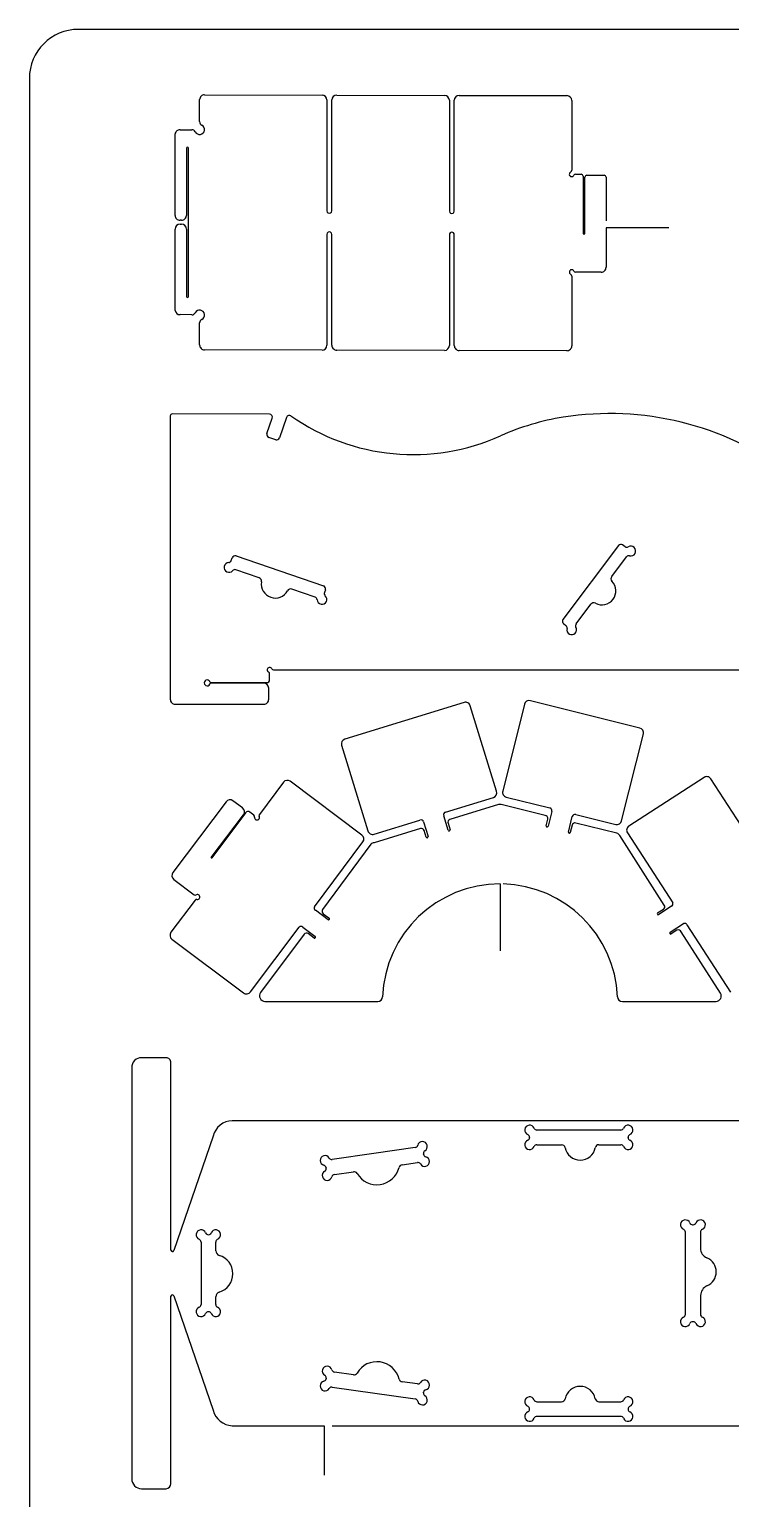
# Model space of a CAD drawing. Extents: x 0 to 199, y 0 to 282.
# Drawn here: x 0 to 71.6, y 131.8 to 281.9 of the extents above; entities that cross this region are included whole.
import ezdxf

# ---------------------------------------------------------------- set-up
doc = ezdxf.new("R2010")
doc.units = 0
doc.layers.add('WHITE', color=7, linetype='CONTINUOUS')

msp = doc.modelspace()

# ---------------------------------------------------------------- linework, layer by layer
at = {"layer": 'WHITE', "color": 7, "linetype": 'CONTINUOUS'}
for p, q in [((198.15, 281.862), (5, 281.862)), ((0, 276.862), (0, 5)), ((17.383998, 272.441227), (17.384, 274.684001)), ((17.885208, 275.183999), (29.885, 275.155)), ((30.384, 274.655), (30.384, 263.328)), ((30.884002, 263.327), (30.883, 274.651002)), ((31.385, 275.151), (42.385, 275.124)), ((42.884, 274.624), (42.884, 263.298)), ((43.384, 263.296), (43.383, 274.620002)), ((43.885, 275.12), (54.885, 275.096)), ((55.384, 274.596), (55.384, 267.473)), ((15.385, 271.59), (16.577978, 271.616855)), ((14.884, 262.865), (14.883889, 271.190012)), ((16.034005, 269.739), (16.034, 262.865)), ((16.234, 254.588), (16.234, 269.738)), ((55.787, 267.068), (56.334, 267.067)), ((56.534, 266.867), (56.534, 261.067)), ((56.733995, 261.066), (56.734, 266.766)), ((56.934, 266.966), (58.684, 266.961)), ((58.884, 266.761), (58.884, 262.297)), ((14.884, 253.14), (14.884, 261.465)), ((15.532, 262.365), (15.382, 262.365)), ((15.383073, 261.965), (15.535, 261.965)), ((16.034, 261.465), (16.034, 254.588)), ((65.295, 261.597), (58.884, 261.597)), ((58.884, 261.597), (58.884, 257.562)), ((30.383998, 260.928), (30.384, 249.604)), ((30.884, 249.601), (30.884, 260.927)), ((42.884, 260.898), (42.884, 249.574)), ((43.384, 249.57), (43.384, 260.896)), ((55.384, 256.666), (55.384, 249.546)), ((58.382, 257.062), (55.787, 257.068)), ((16.578088, 252.707493), (15.381904, 252.740879)), ((17.384, 249.634), (17.384, 251.878774)), ((29.882, 249.104), (17.882, 249.134)), ((42.382, 249.074), (31.382, 249.101)), ((54.882, 249.046), (43.882, 249.07)), ((14.384, 242.392), (14.384, 213.442)), ((24.523, 242.568), (14.584, 242.592)), ((24.257595, 240.572736), (24.807, 242.17)), ((26.257, 242.236), (25.534513, 240.133739)), ((25.15327, 239.947539), (24.443752, 240.191453)), ((21.101125, 228.087003), (25.57, 226.551)), ((60.154, 229.152), (54.484, 221.592)), ((60.820704, 229.026972), (60.574, 229.212)), ((20.619533, 227.608845), (20.719908, 227.900823)), ((23.452875, 225.850637), (21.07977, 226.666419)), ((59.463, 225.982), (60.968877, 227.988817)), ((25.57, 226.551), (30.037867, 225.015021)), ((29.181225, 223.881568), (26.809, 224.697)), ((30.224038, 224.633788), (30.123669, 224.341824)), ((55.828972, 221.135296), (57.334, 223.142)), ((54.544, 221.172), (54.790704, 220.986972)), ((24.937, 216.442), (76.484, 216.442)), ((18.459, 215.142), (24.234, 215.142)), ((23.934, 215.092), (18.459, 215.092)), ((24.434, 213.442), (24.434, 214.592)), ((24.534, 215.442), (24.534, 216.039)), ((44.395, 213.121), (32.208, 209.371)), ((62.332, 210.508), (51.157, 213.302)), ((14.884, 212.942), (23.934, 212.942)), ((47.711, 204.045), (45.02, 212.79)), ((50.551, 212.938), (48.331, 204.062)), ((31.877, 208.746), (34.568, 200.001)), ((60.477, 201.025), (62.696, 209.902)), ((25.944, 204.966), (23.485, 201.688)), ((33.964, 199.575), (26.644, 205.066)), ((68.896, 205.468), (61.216, 200.499)), ((80.123839, 189.032248), (69.587, 205.32)), ((20.084, 202.986), (14.654, 195.746)), ((21.764, 202.351), (20.784, 203.086)), ((42.504, 201.92), (47.38, 203.42)), ((47.903, 202.692), (42.946, 201.166)), ((52.654869, 201.588018), (48.172, 202.699)), ((48.694941, 203.454764), (53.128, 202.347)), ((18.579, 197.271), (21.864, 201.651)), ((22.083, 201.861), (18.618, 197.241)), ((22.921, 201.608), (22.503, 201.921)), ((35.193, 199.67), (39.875719, 201.111914)), ((42.762, 200.063), (42.305086, 201.544719)), ((52.776, 200.528), (52.946, 201.207)), ((53.346, 201.983), (52.97, 200.48)), ((55.038, 199.885), (55.432, 201.462)), ((55.796, 201.68), (59.871, 200.661)), ((39.935, 200.24), (35.192, 198.78)), ((40.251, 200.913), (40.707, 199.431)), ((40.516, 199.372), (40.31, 200.041)), ((42.747, 200.791), (42.953, 200.122)), ((55.42, 200.589), (55.232, 199.837)), ((59.989936, 199.754744), (55.784, 200.807)), ((61.067, 199.807), (65.697, 192.651)), ((29.099, 192.255), (34.064, 198.875)), ((34.879, 198.648), (29.944, 191.966)), ((64.832, 192.419), (60.29, 199.539)), ((14.754, 195.046), (16.831, 193.488)), ((48.074, 194.586), (48.074, 187.767)), ((16.91179, 192.923157), (14.454, 189.646)), ((65.568, 192.3), (64.265, 191.456)), ((30.504, 190.921), (29.204, 191.895)), ((30.004, 191.546), (30.563732, 191.125079)), ((64.156, 191.624), (64.743, 192.004)), ((22.574, 183.555), (27.538502, 190.175501)), ((28.054, 189.446), (23.599, 183.506)), ((27.914, 190.175), (29.153732, 189.245079)), ((29.094, 189.041), (28.474, 189.506)), ((65.432, 189.651), (66.797, 190.534)), ((66.129, 189.864), (65.542, 189.483)), ((70.559, 183.433), (66.567, 189.702)), ((67.15, 190.405), (71.605, 183.521)), ((14.554, 188.946), (21.874, 183.455)), ((24.059, 182.586), (35.569, 182.586)), ((60.549, 182.586), (70.14, 182.586)), ((10.457, 175.822), (10.457, 133.822)), ((13.956, 176.827), (11.457, 176.822)), ((14.457, 157.172), (14.457, 176.327)), ((125.277, 170.397), (20.722, 170.397)), ((18.766821, 168.818039), (14.753, 157.139)), ((51.082, 168.70538), (51.082028, 168.688631)), ((60.39038, 169.447), (51.82362, 169.447)), ((61.132, 168.68862), (61.131981, 168.705373)), ((35.160858, 167.05498), (30.921054, 166.444666)), ((39.400905, 167.663623), (35.160858, 167.05498)), ((40.24892, 166.970686), (40.239768, 167.034818)), ((51.82362, 167.947), (54.348, 167.947)), ((58.158, 167.947), (60.39038, 167.947)), ((30.291768, 165.604818), (30.30092, 165.540686)), ((31.139741, 164.912167), (33.08362, 165.191979)), ((38.059687, 165.906504), (39.619624, 166.130906)), ((67.72362, 159.772), (67.79038, 159.771999)), ((17.532, 158.01038), (17.532, 151.63362)), ((18.29038, 158.752), (18.27362, 158.752)), ((19.031987, 157.126711), (19.032, 158.01038)), ((66.982, 150.61362), (66.982, 159.03038)), ((68.532, 159.03038), (68.532, 157.38)), ((14.457, 133.322), (14.457, 152.472)), ((14.753, 152.505), (18.767, 140.827)), ((19.032, 151.63362), (19.031963, 152.425282)), ((68.532, 152.547), (68.532, 150.61362)), ((18.27362, 150.892), (18.29038, 150.892)), ((67.79038, 149.872), (67.72362, 149.872)), ((30.302388, 144.105103), (30.292859, 144.039026)), ((33.086247, 144.454128), (31.14232, 144.733595)), ((30.921074, 143.199479), (39.400926, 141.980521)), ((39.622139, 143.514413), (38.062247, 143.738128)), ((40.240859, 142.609026), (40.250388, 142.675103)), ((51.82362, 141.697), (54.348, 141.697)), ((58.158, 141.697), (60.39038, 141.697)), ((51.082002, 140.938621), (51.082, 140.95538)), ((60.39038, 140.197), (51.82362, 140.197)), ((61.132018, 140.955387), (61.132, 140.93862)), ((20.722, 139.247), (30.102, 139.247)), ((30.102, 139.247), (30.102, 134.201)), ((30.902, 139.247), (125.277, 139.247)), ((11.457, 132.822), (13.957, 132.822))]:
    msp.add_line(p, q, dxfattribs=at)
for centre, radius, start, end in [((5, 276.862), 5, 90, 180), ((17.884, 274.684001), 0.5, 89.861535, 180), ((29.884, 274.655), 0.500001, 0, 89.885409), ((31.384, 274.65), 0.501001, 89.885637, 179.885409), ((42.384, 274.624), 0.500001, 0, 89.885409), ((43.884, 274.619), 0.501001, 89.885637, 179.885409), ((54.884, 274.596), 0.500001, 0, 89.885409), ((16.586981, 271.216957), 0.4, 27.677382, 91.289582), ((17.384, 271.635), 0.5, 207.677382, 63.612368), ((17.783998, 272.441227), 0.4, 180, 243.612368), ((15.334, 271.14), 0.452881, 83.534068, 173.659808), ((16.134, 269.738), 0.1, 0, 179.427061), ((55.383, 267.069), 0.249994, 116.360058, 333.639942), ((55.152819, 267.492001), 0.23196, 300.917167, 355.30125), ((55.784995, 266.869008), 0.199003, 89.422826, 153.436305), ((56.334, 266.867), 0.2, 0, 90), ((56.934, 266.766), 0.2, 90, 180), ((58.684, 266.761), 0.2, 0, 90), ((15.382999, 262.863999), 0.499, 179.885064, 269.885294), ((15.534, 262.865), 0.5, 269.770818, 0), ((30.634, 263.327), 0.250002, 179.770818, 0), ((43.134, 263.297), 0.250002, 179.770818, 359.770818), ((15.384037, 261.464963), 0.500037, 90.110396, 179.995805), ((15.534, 261.465), 0.500001, 0, 89.885409), ((30.634, 260.928), 0.250002, 359.770818, 180), ((43.134, 260.897), 0.250002, 359.770818, 179.770818), ((56.634, 261.067), 0.1, 180, 359.427061), ((55.384, 257.069), 0.249994, 26.360058, 243.434949), ((55.183001, 256.665274), 0.201, 0.206839, 63.655265), ((55.787264, 257.267462), 0.199462, 206.007451, 269.924256), ((58.388835, 257.557142), 0.495189, 269.209155, 0.56212), ((16.134, 254.588), 0.1, 180, 0), ((15.333, 253.19), 0.451775, 186.354197, 276.21439), ((16.589248, 253.107338), 0.4, 268.401266, 332.013466), ((17.384, 252.685), 0.5, 296.3878, 152.013466), ((17.784, 251.878774), 0.4, 116.3878, 180), ((17.882999, 249.632999), 0.499, 179.885064, 269.885294), ((29.882997, 249.605003), 0.501004, 269.88598, 359.885295), ((31.382999, 249.599999), 0.499, 179.885064, 269.885294), ((42.382997, 249.575003), 0.501004, 269.88598, 359.885295), ((43.882999, 249.568999), 0.499, 179.885064, 269.885294), ((54.898008, 249.531932), 0.486196, 268.113228, 1.658046), ((14.577551, 242.398449), 0.193658, 88.091557, 181.908443), ((24.496568, 242.248812), 0.32028, 345.754753, 85.266113), ((26.540773, 242.138159), 0.300167, 54.986367, 160.976493), ((39.207, 260.17), 21.735727, 234.913393, 294.199621), ((58.381523, 217.548769), 25.00004, 98.897116, 114.241682), ((59.279743, 211.97219), 30.64845, 53.556118, 98.943731), ((24.541283, 240.475157), 0.3, 161.018526, 251.028338), ((25.2508, 240.231243), 0.3, 251.028338, 341.033619), ((21.003612, 227.803293), 0.3, 71.031655, 161.028338), ((60.394, 228.972), 0.3, 53.130102, 143.130102), ((61.000704, 229.266972), 0.3, 233.130102, 301.105789), ((61.208832, 227.808756), 0.3, 75.139867, 143.115554), ((61.414, 228.582), 0.5, 255.139867, 121.10579), ((20.378432, 226.907511), 0.5, 93.052651, 319.004749), ((20.335829, 227.706376), 0.3, 273.052651, 341.028338), ((20.982243, 226.382714), 0.3, 71.029062, 139.004749), ((23.331, 225.496), 0.374995, 350.638153, 71.034103), ((25.107274, 225.204665), 1.425012, 170.698073, 331.373627), ((58.456301, 224.518387), 1.425376, 242.85583, 43.435013), ((59.764, 225.757), 0.3758, 143.22158, 223.486878), ((26.687, 224.343), 0.374433, 70.984371, 151.450584), ((29.083704, 223.597861), 0.3, 3.054443, 71.03013), ((29.882568, 223.640489), 0.5, 183.054443, 49.004025), ((29.940334, 224.731318), 0.3, 341.028338, 71.027873), ((30.407372, 224.244294), 0.3, 161.028338, 229.004025), ((57.633817, 222.917094), 0.374797, 62.651475, 143.124896), ((54.724, 221.412), 0.3, 143.130102, 233.130102), ((54.610704, 220.746972), 0.3, 345.154415, 53.130102), ((55.384, 220.542), 0.5, 165.154415, 31.105789), ((56.068972, 220.955296), 0.3, 143.130102, 211.10579), ((24.534, 216.442), 0.249994, 26.360058, 243.434949), ((24.333001, 216.038274), 0.201, 0.206839, 63.655265), ((24.928406, 216.62797), 0.186168, 203.747019, 272.645907), ((18.159, 215.117), 0.30104, 4.763642, 355.236358), ((23.911026, 214.569026), 0.523479, 2.51539, 87.48461), ((24.241277, 215.434723), 0.292813, 268.575929, 1.424071), ((14.87959, 213.43759), 0.495609, 179.49014, 270.50986), ((23.957172, 213.418828), 0.477391, 267.217842, 2.782158), ((44.542, 212.643), 0.500093, 17.094306, 107.094306), ((51.036, 212.817), 0.499866, 75.991557, 165.991557), ((62.211, 210.023), 0.499866, 345.991557, 75.991557), ((32.355, 208.893), 0.500093, 107.094306, 197.094306), ((26.344, 204.666), 0.5, 53.130102, 143.130102), ((69.167544, 205.048704), 0.499545, 32.893973, 122.927839), ((20.484, 202.686), 0.5, 53.130102, 143.130102), ((47.233, 203.898), 0.500093, 287.094306, 17.094306), ((48.05003, 202.213992), 0.500109, 75.883934, 107.09733), ((48.816, 203.94), 0.500109, 165.880397, 255.991557), ((21.464, 201.951), 0.5, 323.130102, 53.130102), ((22.323, 201.681), 0.3, 53.130102, 143.130102), ((22.800909, 201.447513), 0.200445, 349.504482, 53.192892), ((23.243703, 201.364404), 0.250082, 169.261815, 26.963808), ((23.646, 201.568), 0.200801, 143.301304, 206.692943), ((39.964, 200.825), 0.300188, 17.046598, 107.102729), ((42.592, 201.633), 0.300188, 107.046598, 197.102729), ((43.034, 200.879), 0.300188, 107.046598, 197.046598), ((52.61, 201.252), 0.339, 352.37185, 82.39422), ((53.055, 202.056), 0.300017, 345.917438, 75.917438), ((55.723, 201.389), 0.300017, 75.917438, 165.917438), ((33.664, 199.175), 0.5, 323.130102, 53.130102), ((35.046, 200.148), 0.500093, 197.094306, 287.094306), ((40.023, 199.953), 0.300188, 17.046598, 107.046598), ((42.8575, 200.0925), 0.099952, 197.165946, 17.165946), ((52.873, 200.504), 0.099925, 166.102824, 346.102824), ((55.135, 199.861), 0.099925, 166.102824, 346.102824), ((55.711, 200.516), 0.300017, 75.917438, 165.917438), ((59.992, 201.146), 0.499866, 255.991557, 345.991557), ((59.869, 199.27), 0.499602, 32.576742, 75.991557), ((61.486544, 200.078706), 0.499841, 122.76942, 212.928001), ((35.238408, 198.232863), 0.549102, 94.84818, 130.884581), ((40.6115, 199.4015), 0.099952, 197.165946, 17.165946), ((18.5985, 197.256), 0.024602, 142.431408, 322.431408), ((15.054, 195.446), 0.5, 143.130102, 233.130102), ((48.058, 182.586), 12.000011, 89.923606, 177.707482), ((48.058039, 182.585025), 12.000603, 2.296984, 88.510456), ((16.950835, 193.648123), 0.2, 233.189046, 296.719281), ((17.072, 192.803), 0.200262, 79.643974, 143.130102), ((17.153, 193.246), 0.250082, 259.633677, 116.667732), ((29.33177, 192.127579), 0.265364, 151.303125, 241.217284), ((64.58, 192.256), 0.300122, 302.895815, 32.895815), ((65.457, 192.54), 0.264426, 294.820541, 24.820541), ((30.184, 191.786), 0.3, 143.130102, 233.130102), ((30.534, 191.023), 0.10632, 253.61046, 73.761159), ((64.2105, 191.54), 0.100131, 122.975891, 302.975891), ((14.854, 189.346), 0.5, 143.130102, 233.130102), ((27.726, 189.987), 0.265872, 45, 134.847212), ((28.294, 189.266), 0.3, 53.130102, 143.130102), ((29.124, 189.143), 0.10632, 253.61046, 73.761159), ((65.487, 189.567), 0.100404, 123.215251, 303.215251), ((66.267, 189.564), 0.330218, 24.70243, 114.70243), ((66.909, 190.293), 0.265754, 24.92572, 114.92572), ((22.174, 183.855), 0.5, 233.130102, 323.130102), ((24.077365, 183.170182), 0.584471, 144.930702, 268.1994), ((70.118112, 183.123965), 0.53841, 272.329878, 35.028101), ((35.567992, 183.086), 0.500001, 270.115471, 357.709428), ((60.558024, 183.095817), 0.509897, 183.352337, 268.985941), ((11.397946, 175.881054), 0.942797, 86.408808, 183.591192), ((13.957, 176.327), 0.5, 0, 90.114591), ((20.722, 168.397), 2, 90, 167.847213), ((51.082, 169.447), 0.5, 22.024313, 247.975684), ((51.82362, 169.747), 0.3, 202.024313, 270), ((60.39038, 169.747), 0.3, 270, 337.975687), ((61.132, 169.447), 0.5, 292.022866, 157.975687), ((40.135, 167.769), 0.5, 300.145599, 166.144491), ((51.082, 167.947), 0.5, 112.022172, 337.975687), ((50.782, 168.70538), 0.3, 0, 67.975684), ((50.782028, 168.688631), 0.3, 292.022172, 0), ((61.132, 167.947), 0.5, 202.024313, 67.975689), ((61.431981, 168.705373), 0.3, 112.022866, 180), ((61.432, 168.68862), 0.3, 180, 247.975689), ((30.187, 166.339), 0.5, 30.215687, 256.096973), ((30.87831, 166.741605), 0.3, 210.215686, 278.191374), ((39.358278, 167.960579), 0.3, 278.168804, 346.144491), ((40.353687, 166.236504), 0.5, 210.210354, 76.096973), ((40.536759, 167.077198), 0.3, 120.145599, 188.121286), ((40.545911, 167.013067), 0.3, 188.121286, 256.096973), ((51.82362, 167.647), 0.3, 90, 157.975687), ((54.319121, 167.537304), 0.410713, 14.912744, 85.96792), ((56.252391, 167.943136), 1.565432, 191.053619, 348.947898), ((58.157, 167.572), 0.375001, 89.847212, 169.079829), ((60.39038, 167.647), 0.3, 22.024313, 90), ((30.405687, 164.806504), 0.5, 120.145599, 346.166868), ((29.994777, 165.562437), 0.3, 8.121286, 76.096973), ((30.003928, 165.498305), 0.3, 300.145599, 8.121286), ((33.136687, 164.820504), 0.375247, 30.597152, 98.130102), ((35.477687, 166.205504), 2.344773, 210.611739, 345.750343), ((38.112633, 165.536496), 0.373777, 98.143416, 165.775079), ((39.66234, 165.833963), 0.3, 30.210354, 98.186042), ((31.182484, 164.615228), 0.3, 98.191181, 166.166868), ((17.532, 158.752), 0.5, 22.024313, 247.975687), ((19.032, 158.752), 0.5, 292.024313, 157.975687), ((66.982, 159.772), 0.5, 22.024312, 247.975687), ((66.682, 159.03038), 0.3, 0, 67.975687), ((67.72362, 160.072), 0.3, 202.024312, 270), ((67.79038, 160.071999), 0.3, 270, 337.975803), ((68.532, 159.772), 0.5, 292.024313, 157.975803), ((68.832, 159.03038), 0.3, 112.024313, 180), ((17.232, 158.01038), 0.3, 0, 67.975687), ((18.27362, 159.052), 0.3, 202.024313, 270), ((18.29038, 159.052), 0.3, 270, 337.975687), ((19.332, 158.01038), 0.3, 112.024313, 180), ((14.607959, 157.182037), 0.151292, 183.803925, 343.473203), ((19.531987, 157.126711), 0.5, 180, 253.350552), ((18.829, 154.776), 1.953576, 286.648865, 73.350552), ((69.607, 157.379), 1.075, 179.946702, 247.109448), ((68.586521, 154.962797), 1.547863, 292.906787, 67.099045), ((69.656014, 152.514068), 1.124496, 114.538795, 178.321808), ((14.606676, 152.473469), 0.149683, 12.160695, 180.562177), ((17.232, 151.63362), 0.3, 292.024313, 0), ((19.531963, 152.425282), 0.5, 106.648865, 180), ((19.332, 151.63362), 0.3, 180, 247.975687), ((17.532, 150.892), 0.5, 112.024313, 337.975687), ((18.27362, 150.592), 0.3, 90, 157.975687), ((18.29038, 150.592), 0.3, 22.024313, 90), ((19.032, 150.892), 0.5, 202.024313, 67.975687), ((66.982, 149.872), 0.5, 112.024313, 337.975687), ((66.682, 150.61362), 0.3, 292.024313, 0), ((68.532, 149.872), 0.5, 202.024278, 67.975687), ((68.832, 150.61362), 0.3, 180, 247.975687), ((67.72362, 149.572), 0.3, 90, 157.975687), ((67.79038, 149.572), 0.3, 22.024278, 90), ((35.479853, 143.441682), 2.344123, 14.210485, 149.416039), ((30.408247, 144.839128), 0.5, 13.843297, 239.769243), ((30.00546, 144.147925), 0.3, 351.793556, 59.769243), ((31.18501, 145.030542), 0.3, 193.843297, 261.818984), ((33.139247, 144.825128), 0.374767, 261.869898, 329.402848), ((30.187, 143.305), 0.5, 103.817869, 329.795598), ((29.995931, 144.081848), 0.3, 283.817869, 351.793556), ((30.878389, 142.902531), 0.3, 81.819911, 149.795598), ((38.115324, 144.108825), 0.374477, 194.173878, 261.851697), ((39.664728, 143.811374), 0.3, 261.83843, 329.814117), ((40.356247, 143.409128), 0.5, 283.817869, 149.814117), ((40.537787, 142.566204), 0.3, 171.793556, 239.769243), ((40.547316, 142.632281), 0.3, 103.817869, 171.793556), ((56.252, 141.704), 1.565432, 10.936675, 169.056376), ((39.35824, 141.683574), 0.3, 13.844224, 81.819911), ((40.135, 141.875), 0.5, 193.844224, 59.769243), ((51.082, 141.697), 0.5, 22.024313, 247.975687), ((50.782, 140.95538), 0.3, 0, 67.975687), ((51.82362, 141.997), 0.3, 202.024313, 270), ((54.346782, 142.071998), 0.375, 270.186031, 349.115429), ((58.164824, 142.081233), 0.384293, 192.050848, 268.982466), ((60.39038, 141.997), 0.3, 270, 337.975687), ((61.132, 141.697), 0.5, 292.025694, 157.975687), ((61.432018, 140.955387), 0.3, 112.025694, 180), ((20.829255, 141.379212), 2.134908, 194.990482, 267.12033), ((51.082, 140.197), 0.5, 112.024145, 337.975687), ((50.782002, 140.938621), 0.3, 292.024145, 0), ((51.82362, 139.897), 0.3, 90, 157.975687), ((60.39038, 139.897), 0.3, 22.024313, 90), ((61.132, 140.197), 0.5, 202.024313, 67.975685), ((61.432, 140.93862), 0.3, 180, 247.975685), ((11.451387, 133.816387), 0.994403, 179.676579, 270.323421), ((13.935418, 133.343582), 0.522028, 272.369403, 357.630597)]:
    msp.add_arc(centre, radius, start, end, dxfattribs=at)

doc.saveas('drawing.dxf')
